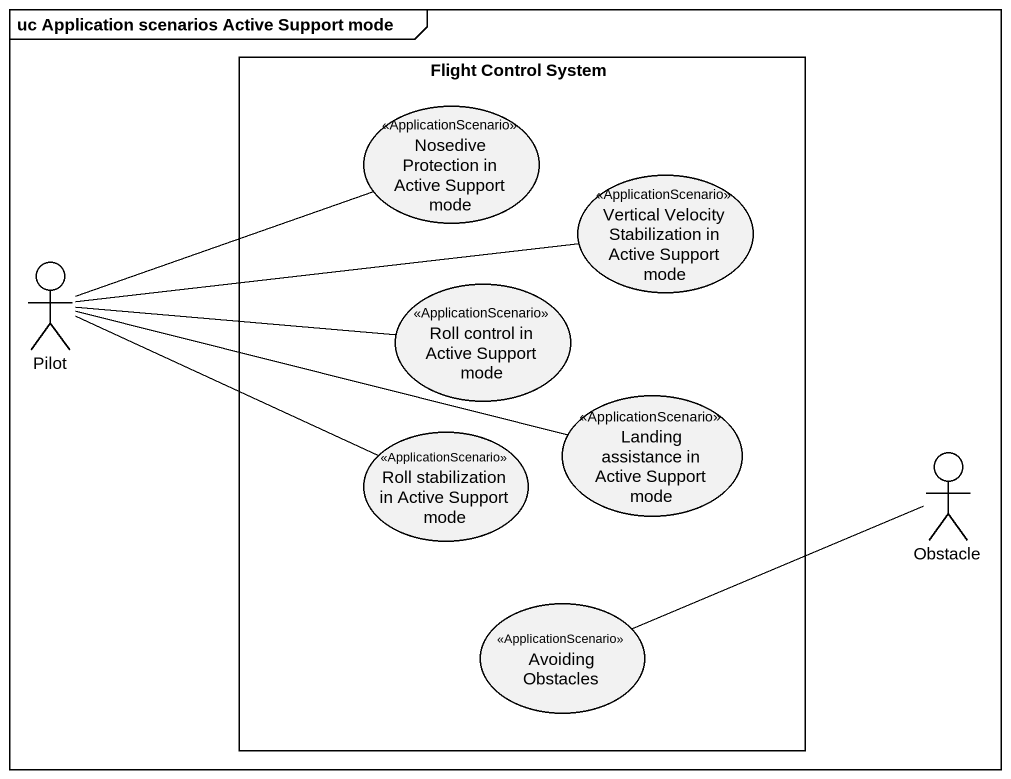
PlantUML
@startuml
mainframe uc Application scenarios Active Support mode
rectangle "Flight Control System" as Flight_Control_System {
  usecase "Nosedive Protection in Active Support mode" as Nosedive_Protection_in <<ApplicationScenario>>
  usecase "Vertical Velocity Stabilization in Active Support mode" as Vertical_Velocity <<ApplicationScenario>>
  usecase "Roll control in Active Support mode" as Roll_control_in_Active <<ApplicationScenario>>
  usecase "Landing assistance in Active Support mode" as Landing_assistance_in <<ApplicationScenario>>
  usecase "Roll stabilization in Active Support mode" as Roll_stabilization_in <<ApplicationScenario>>
  usecase "Avoiding Obstacles" as Avoiding_Obstacles <<ApplicationScenario>>
}
actor Pilot
actor Obstacle
Pilot -right- Nosedive_Protection_in
Pilot -right- Vertical_Velocity
Pilot -right- Roll_control_in_Active
Pilot -right- Landing_assistance_in
Pilot -right- Roll_stabilization_in
Obstacle -left- Avoiding_Obstacles
@enduml
